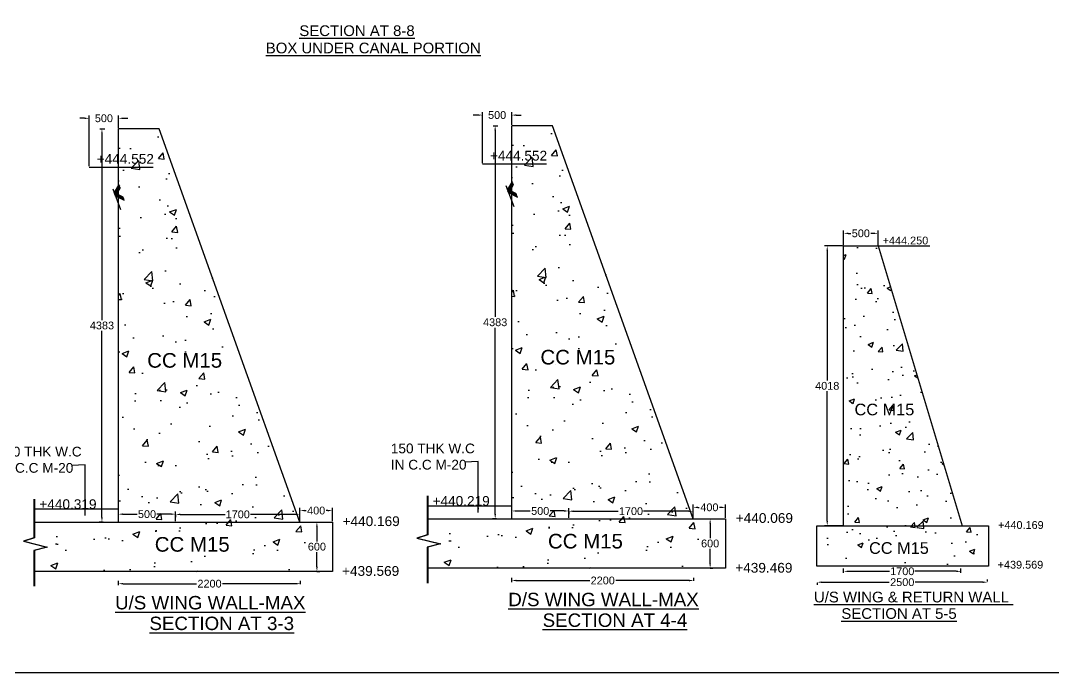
# Model space of a CAD drawing. Header units: metres. Extents: x 450 to 11487, y 479 to 10656.
# Drawn here: x 1599.9 to 1666.3, y 571.9 to 613.8 of the extents above; entities that cross this region are included whole.
import ezdxf

# ---------------------------------------------------------------- set-up
doc = ezdxf.new("R2010")
doc.units = ezdxf.units.M
doc.header["$MEASUREMENT"] = 0
for name, color, linetype in [('DIMENSION', 255, 'Continuous'), ('DRAWING', 7, 'Continuous'), ('TEXT', 255, 'Continuous')]:
    doc.layers.add(name, color=color, linetype=linetype)
doc.styles.get("Standard").update_dxf_attribs({"font": 'arial.ttf'})
doc.dimstyles.get("Standard").update_dxf_attribs({"dimtxt": 0.5, "dimasz": 0.3, "dimexe": 0.18, "dimexo": 0.0625, "dimgap": 0.09, "dimtad": 0, "dimtih": 1, "dimtoh": 1, "dimdec": 4, "dimzin": 0, "dimdsep": 46, "dimtxsty": 'Standard', "dimcen": 0.09, "dimadec": 0, "dimazin": 0, "dimtfac": 1, "dimtdec": 4, "dimtofl": 0, "dimtmove": 0, "dimatfit": 3, "dimfxl": 1, "dimtolj": 1, "dimtzin": 0, "dimarcsym": 0})

# ---------------------------------------------------------------- blocks, each defined once
blk = doc.blocks.new('*D71')
at = {"layer": 'Defpoints', "color": 0, "ltscale": 0.1, "transparency": 16777216}
for p in [(1604.359, 607.547), (1606.233, 606.86), (1604.359, 604.405)]:
    blk.add_point(p, dxfattribs=at)
at = {"layer": 'DIMENSION', "color": 0, "lineweight": -2, "ltscale": 0.1, "transparency": 16777216}
for p, q in [((1604.059, 607.547), (1603.759, 607.547)), ((1604.359, 604.468), (1604.359, 607.727)), ((1606.233, 606.923), (1606.233, 607.727)), ((1606.533, 607.547), (1606.833, 607.547))]:
    blk.add_line(p, q, dxfattribs=at)
at = {"layer": 'DIMENSION', "color": 0, "ltscale": 0.1, "transparency": 16777216}
for points in [[(1604.059, 607.597), (1604.059, 607.497), (1604.359, 607.547)], [(1606.533, 607.597), (1606.533, 607.497), (1606.233, 607.547)]]:
    blk.add_solid(points, dxfattribs=at)
at = {"layer": 'DIMENSION', "color": 0, "ltscale": 0.1, "transparency": 16777216, "insert": (1605.296, 607.547), "char_height": 0.5, "attachment_point": 5}
blk.add_mtext('\\A1;500', dxfattribs=at)
blk = doc.blocks.new('*D72')
at = {"layer": 'Defpoints', "color": 0, "ltscale": 0.1, "transparency": 16777216}
for p in [(1604.983, 606.86), (1605.171, 581.59), (1605.318, 581.59)]:
    blk.add_point(p, dxfattribs=at)
at = {"layer": 'DIMENSION', "color": 0, "lineweight": -2, "ltscale": 0.1, "transparency": 16777216}
for p, q in [((1605.045, 606.86), (1605.351, 606.86)), ((1605.171, 606.56), (1605.171, 594.571)), ((1605.171, 581.89), (1605.171, 593.88)), ((1605.256, 581.59), (1604.991, 581.59))]:
    blk.add_line(p, q, dxfattribs=at)
at = {"layer": 'DIMENSION', "color": 0, "ltscale": 0.1, "transparency": 16777216}
for points in [[(1605.121, 606.56), (1605.221, 606.56), (1605.171, 606.86)], [(1605.121, 581.89), (1605.221, 581.89), (1605.171, 581.59)]]:
    blk.add_solid(points, dxfattribs=at)
at = {"layer": 'DIMENSION', "color": 0, "ltscale": 0.1, "transparency": 16777216, "insert": (1605.171, 594.225), "char_height": 0.5, "attachment_point": 5}
blk.add_mtext('\\A1;4383', dxfattribs=at)
blk = doc.blocks.new('*D73')
at = {"layer": 'Defpoints', "color": 0, "ltscale": 0.1, "transparency": 16777216}
for p in [(1619.988, 582.326), (1617.901, 581.59), (1619.988, 581.59)]:
    blk.add_point(p, dxfattribs=at)
at = {"layer": 'DIMENSION', "color": 0, "lineweight": -2, "ltscale": 0.1, "transparency": 16777216}
for p, q in [((1617.901, 581.652), (1617.901, 582.506)), ((1618.201, 582.326), (1618.293, 582.326)), ((1619.688, 582.326), (1619.596, 582.326)), ((1619.988, 581.652), (1619.988, 582.506))]:
    blk.add_line(p, q, dxfattribs=at)
at = {"layer": 'DIMENSION', "color": 0, "ltscale": 0.1, "transparency": 16777216}
for points in [[(1618.201, 582.376), (1618.201, 582.276), (1617.901, 582.326)], [(1619.688, 582.376), (1619.688, 582.276), (1619.988, 582.326)]]:
    blk.add_solid(points, dxfattribs=at)
at = {"layer": 'DIMENSION', "color": 0, "ltscale": 0.1, "transparency": 16777216, "insert": (1618.944, 582.326), "char_height": 0.5, "attachment_point": 5}
blk.add_mtext('\\A1;400', dxfattribs=at)
blk = doc.blocks.new('*D74')
at = {"layer": 'Defpoints', "color": 0, "ltscale": 0.1, "transparency": 16777216}
for p in [(1618.931, 581.59), (1618.931, 578.416), (1618.991, 578.416)]:
    blk.add_point(p, dxfattribs=at)
at = {"layer": 'DIMENSION', "color": 0, "lineweight": -2, "ltscale": 0.1, "transparency": 16777216}
for p, q in [((1618.991, 581.29), (1618.991, 580.348)), ((1618.994, 581.59), (1619.171, 581.59)), ((1618.991, 578.716), (1618.991, 579.657)), ((1618.994, 578.416), (1619.171, 578.416))]:
    blk.add_line(p, q, dxfattribs=at)
at = {"layer": 'DIMENSION', "color": 0, "ltscale": 0.1, "transparency": 16777216}
for points in [[(1618.941, 581.29), (1619.041, 581.29), (1618.991, 581.59)], [(1618.941, 578.716), (1619.041, 578.716), (1618.991, 578.416)]]:
    blk.add_solid(points, dxfattribs=at)
at = {"layer": 'DIMENSION', "color": 0, "ltscale": 0.1, "transparency": 16777216, "insert": (1618.991, 580.003), "char_height": 0.5, "attachment_point": 5}
blk.add_mtext('\\A1;600', dxfattribs=at)
blk = doc.blocks.new('*D70')
at = {"layer": 'Defpoints', "color": 0, "ltscale": 0.1, "transparency": 16777216}
for p in [(1606.233, 577.461), (1617.941, 577.624), (1617.941, 577.536)]:
    blk.add_point(p, dxfattribs=at)
at = {"layer": 'DIMENSION', "color": 0, "lineweight": -2, "ltscale": 0.1, "transparency": 16777216}
for p, q in [((1606.233, 577.524), (1606.233, 577.804)), ((1617.941, 577.599), (1617.941, 577.804)), ((1606.533, 577.624), (1611.247, 577.624)), ((1617.641, 577.624), (1612.927, 577.624))]:
    blk.add_line(p, q, dxfattribs=at)
at = {"layer": 'DIMENSION', "color": 0, "ltscale": 0.1, "transparency": 16777216}
for points in [[(1606.533, 577.674), (1606.533, 577.574), (1606.233, 577.624)], [(1617.641, 577.674), (1617.641, 577.574), (1617.941, 577.624)]]:
    blk.add_solid(points, dxfattribs=at)
at = {"layer": 'DIMENSION', "color": 0, "ltscale": 0.1, "transparency": 16777216, "insert": (1612.087, 577.624), "char_height": 0.5, "attachment_point": 5}
blk.add_mtext('\\A1;2200', dxfattribs=at)
blk = doc.blocks.new('*D75')
at = {"layer": 'Defpoints', "color": 0, "ltscale": 0.1, "transparency": 16777216}
for p in [(1609.9, 582.095), (1606.233, 581.59), (1609.9, 581.59)]:
    blk.add_point(p, dxfattribs=at)
at = {"layer": 'DIMENSION', "color": 0, "lineweight": -2, "ltscale": 0.1, "transparency": 16777216}
for p, q in [((1606.233, 581.652), (1606.233, 582.275)), ((1606.533, 582.095), (1607.425, 582.095)), ((1609.6, 582.095), (1608.708, 582.095)), ((1609.9, 581.652), (1609.9, 582.275))]:
    blk.add_line(p, q, dxfattribs=at)
at = {"layer": 'DIMENSION', "color": 0, "ltscale": 0.1, "transparency": 16777216}
for points in [[(1606.533, 582.145), (1606.533, 582.045), (1606.233, 582.095)], [(1609.6, 582.145), (1609.6, 582.045), (1609.9, 582.095)]]:
    blk.add_solid(points, dxfattribs=at)
at = {"layer": 'DIMENSION', "color": 0, "ltscale": 0.1, "transparency": 16777216, "insert": (1608.067, 582.095), "char_height": 0.5, "attachment_point": 5}
blk.add_mtext('\\A1;500', dxfattribs=at)
blk = doc.blocks.new('*D76')
at = {"layer": 'Defpoints', "color": 0, "ltscale": 0.1, "transparency": 16777216}
for p in [(1609.9, 582.095), (1617.901, 582.079), (1617.901, 582.079)]:
    blk.add_point(p, dxfattribs=at)
at = {"layer": 'DIMENSION', "color": 0, "lineweight": -2, "ltscale": 0.1, "transparency": 16777216}
for p, q in [((1609.9, 582.033), (1609.9, 581.899)), ((1610.2, 582.079), (1613.088, 582.079)), ((1617.601, 582.079), (1614.713, 582.079)), ((1617.901, 582.142), (1617.901, 582.259))]:
    blk.add_line(p, q, dxfattribs=at)
at = {"layer": 'DIMENSION', "color": 0, "ltscale": 0.1, "transparency": 16777216}
for points in [[(1610.2, 582.129), (1610.2, 582.029), (1609.9, 582.079)], [(1617.601, 582.129), (1617.601, 582.029), (1617.901, 582.079)]]:
    blk.add_solid(points, dxfattribs=at)
at = {"layer": 'DIMENSION', "color": 0, "ltscale": 0.1, "transparency": 16777216, "insert": (1613.901, 582.079), "char_height": 0.5, "attachment_point": 5}
blk.add_mtext('\\A1;1700', dxfattribs=at)
blk = doc.blocks.new('*D79')
at = {"layer": 'Defpoints', "color": 0, "ltscale": 0.1, "transparency": 16777216}
for p in [(1629.64, 607.753), (1631.514, 607.066), (1629.64, 604.611)]:
    blk.add_point(p, dxfattribs=at)
at = {"layer": 'DIMENSION', "color": 0, "lineweight": -2, "ltscale": 0.1, "transparency": 16777216}
for p, q in [((1629.34, 607.753), (1629.04, 607.753)), ((1629.64, 604.673), (1629.64, 607.933)), ((1631.514, 607.128), (1631.514, 607.933)), ((1631.814, 607.753), (1632.114, 607.753))]:
    blk.add_line(p, q, dxfattribs=at)
at = {"layer": 'DIMENSION', "color": 0, "ltscale": 0.1, "transparency": 16777216}
for points in [[(1629.34, 607.803), (1629.34, 607.703), (1629.64, 607.753)], [(1631.814, 607.803), (1631.814, 607.703), (1631.514, 607.753)]]:
    blk.add_solid(points, dxfattribs=at)
at = {"layer": 'DIMENSION', "color": 0, "ltscale": 0.1, "transparency": 16777216, "insert": (1630.577, 607.753), "char_height": 0.5, "attachment_point": 5}
blk.add_mtext('\\A1;500', dxfattribs=at)
blk = doc.blocks.new('*D80')
at = {"layer": 'Defpoints', "color": 0, "ltscale": 0.1, "transparency": 16777216}
for p in [(1630.264, 607.066), (1630.452, 581.795), (1630.599, 581.795)]:
    blk.add_point(p, dxfattribs=at)
at = {"layer": 'DIMENSION', "color": 0, "lineweight": -2, "ltscale": 0.1, "transparency": 16777216}
for p, q in [((1630.326, 607.066), (1630.632, 607.066)), ((1630.452, 606.766), (1630.452, 594.776)), ((1630.452, 582.095), (1630.452, 594.085)), ((1630.537, 581.795), (1630.272, 581.795))]:
    blk.add_line(p, q, dxfattribs=at)
at = {"layer": 'DIMENSION', "color": 0, "ltscale": 0.1, "transparency": 16777216}
for points in [[(1630.402, 606.766), (1630.502, 606.766), (1630.452, 607.066)], [(1630.402, 582.095), (1630.502, 582.095), (1630.452, 581.795)]]:
    blk.add_solid(points, dxfattribs=at)
at = {"layer": 'DIMENSION', "color": 0, "ltscale": 0.1, "transparency": 16777216, "insert": (1630.452, 594.43), "char_height": 0.5, "attachment_point": 5}
blk.add_mtext('\\A1;4383', dxfattribs=at)
blk = doc.blocks.new('*D81')
at = {"layer": 'Defpoints', "color": 0, "ltscale": 0.1, "transparency": 16777216}
for p in [(1645.269, 582.532), (1643.182, 581.795), (1645.269, 581.795)]:
    blk.add_point(p, dxfattribs=at)
at = {"layer": 'DIMENSION', "color": 0, "lineweight": -2, "ltscale": 0.1, "transparency": 16777216}
for p, q in [((1643.182, 581.858), (1643.182, 582.712)), ((1643.482, 582.532), (1643.574, 582.532)), ((1644.969, 582.532), (1644.877, 582.532)), ((1645.269, 581.858), (1645.269, 582.712))]:
    blk.add_line(p, q, dxfattribs=at)
at = {"layer": 'DIMENSION', "color": 0, "ltscale": 0.1, "transparency": 16777216}
for points in [[(1643.482, 582.582), (1643.482, 582.482), (1643.182, 582.532)], [(1644.969, 582.582), (1644.969, 582.482), (1645.269, 582.532)]]:
    blk.add_solid(points, dxfattribs=at)
at = {"layer": 'DIMENSION', "color": 0, "ltscale": 0.1, "transparency": 16777216, "insert": (1644.225, 582.532), "char_height": 0.5, "attachment_point": 5}
blk.add_mtext('\\A1;400', dxfattribs=at)
blk = doc.blocks.new('*D82')
at = {"layer": 'Defpoints', "color": 0, "ltscale": 0.1, "transparency": 16777216}
for p in [(1644.212, 581.795), (1644.212, 578.621), (1644.272, 578.621)]:
    blk.add_point(p, dxfattribs=at)
at = {"layer": 'DIMENSION', "color": 0, "lineweight": -2, "ltscale": 0.1, "transparency": 16777216}
for p, q in [((1644.275, 581.795), (1644.452, 581.795)), ((1644.272, 581.495), (1644.272, 580.553)), ((1644.272, 578.921), (1644.272, 579.863)), ((1644.275, 578.621), (1644.452, 578.621))]:
    blk.add_line(p, q, dxfattribs=at)
at = {"layer": 'DIMENSION', "color": 0, "ltscale": 0.1, "transparency": 16777216}
for points in [[(1644.222, 581.495), (1644.322, 581.495), (1644.272, 581.795)], [(1644.222, 578.921), (1644.322, 578.921), (1644.272, 578.621)]]:
    blk.add_solid(points, dxfattribs=at)
at = {"layer": 'DIMENSION', "color": 0, "ltscale": 0.1, "transparency": 16777216, "insert": (1644.272, 580.208), "char_height": 0.5, "attachment_point": 5}
blk.add_mtext('\\A1;600', dxfattribs=at)
blk = doc.blocks.new('*D77')
at = {"layer": 'Defpoints', "color": 0, "ltscale": 0.1, "transparency": 16777216}
for p in [(1631.514, 577.666), (1643.222, 577.829), (1643.222, 577.742)]:
    blk.add_point(p, dxfattribs=at)
at = {"layer": 'DIMENSION', "color": 0, "lineweight": -2, "ltscale": 0.1, "transparency": 16777216}
for p, q in [((1631.514, 577.729), (1631.514, 578.009)), ((1631.814, 577.829), (1636.528, 577.829)), ((1642.922, 577.829), (1638.208, 577.829)), ((1643.222, 577.804), (1643.222, 578.009))]:
    blk.add_line(p, q, dxfattribs=at)
at = {"layer": 'DIMENSION', "color": 0, "ltscale": 0.1, "transparency": 16777216}
for points in [[(1631.814, 577.879), (1631.814, 577.779), (1631.514, 577.829)], [(1642.922, 577.879), (1642.922, 577.779), (1643.222, 577.829)]]:
    blk.add_solid(points, dxfattribs=at)
at = {"layer": 'DIMENSION', "color": 0, "ltscale": 0.1, "transparency": 16777216, "insert": (1637.368, 577.829), "char_height": 0.5, "attachment_point": 5}
blk.add_mtext('\\A1;2200', dxfattribs=at)
blk = doc.blocks.new('*D83')
at = {"layer": 'Defpoints', "color": 0, "ltscale": 0.1, "transparency": 16777216}
for p in [(1635.181, 582.3), (1631.514, 581.795), (1635.181, 581.795)]:
    blk.add_point(p, dxfattribs=at)
at = {"layer": 'DIMENSION', "color": 0, "lineweight": -2, "ltscale": 0.1, "transparency": 16777216}
for p, q in [((1631.514, 581.858), (1631.514, 582.48)), ((1631.814, 582.3), (1632.706, 582.3)), ((1634.881, 582.3), (1633.989, 582.3)), ((1635.181, 581.858), (1635.181, 582.48))]:
    blk.add_line(p, q, dxfattribs=at)
at = {"layer": 'DIMENSION', "color": 0, "ltscale": 0.1, "transparency": 16777216}
for points in [[(1631.814, 582.35), (1631.814, 582.25), (1631.514, 582.3)], [(1634.881, 582.35), (1634.881, 582.25), (1635.181, 582.3)]]:
    blk.add_solid(points, dxfattribs=at)
at = {"layer": 'DIMENSION', "color": 0, "ltscale": 0.1, "transparency": 16777216, "insert": (1633.348, 582.3), "char_height": 0.5, "attachment_point": 5}
blk.add_mtext('\\A1;500', dxfattribs=at)
blk = doc.blocks.new('*D78')
at = {"layer": 'Defpoints', "color": 0, "ltscale": 0.1, "transparency": 16777216}
for p in [(1635.181, 582.3), (1643.182, 582.285), (1643.182, 582.285)]:
    blk.add_point(p, dxfattribs=at)
at = {"layer": 'DIMENSION', "color": 0, "lineweight": -2, "ltscale": 0.1, "transparency": 16777216}
for p, q in [((1635.481, 582.285), (1638.369, 582.285)), ((1642.882, 582.285), (1639.994, 582.285)), ((1643.182, 582.347), (1643.182, 582.465)), ((1635.181, 582.238), (1635.181, 582.105))]:
    blk.add_line(p, q, dxfattribs=at)
at = {"layer": 'DIMENSION', "color": 0, "ltscale": 0.1, "transparency": 16777216}
for points in [[(1635.481, 582.335), (1635.481, 582.235), (1635.181, 582.285)], [(1642.882, 582.335), (1642.882, 582.235), (1643.182, 582.285)]]:
    blk.add_solid(points, dxfattribs=at)
at = {"layer": 'DIMENSION', "color": 0, "ltscale": 0.1, "transparency": 16777216, "insert": (1639.182, 582.285), "char_height": 0.5, "attachment_point": 5}
blk.add_mtext('\\A1;1700', dxfattribs=at)
blk = doc.blocks.new('*D84')
at = {"layer": 'Defpoints', "color": 0, "ltscale": 0.1, "transparency": 16777216}
for p in [(1660.396, 578.42), (1652.854, 578.266), (1660.396, 578.266)]:
    blk.add_point(p, dxfattribs=at)
at = {"layer": 'DIMENSION', "color": 0, "lineweight": -2, "ltscale": 0.1, "transparency": 16777216}
for p, q in [((1652.854, 578.329), (1652.854, 578.6)), ((1653.154, 578.42), (1655.813, 578.42)), ((1660.096, 578.42), (1657.437, 578.42)), ((1660.396, 578.329), (1660.396, 578.6))]:
    blk.add_line(p, q, dxfattribs=at)
at = {"layer": 'DIMENSION', "color": 0, "ltscale": 0.1, "transparency": 16777216}
for points in [[(1653.154, 578.47), (1653.154, 578.37), (1652.854, 578.42)], [(1660.096, 578.47), (1660.096, 578.37), (1660.396, 578.42)]]:
    blk.add_solid(points, dxfattribs=at)
at = {"layer": 'DIMENSION', "color": 0, "ltscale": 0.1, "transparency": 16777216, "insert": (1656.625, 578.42), "char_height": 0.5, "attachment_point": 5}
blk.add_mtext('\\A1;1700', dxfattribs=at)
blk = doc.blocks.new('*D85')
at = {"layer": 'Defpoints', "color": 0, "ltscale": 0.1, "transparency": 16777216}
for p in [(1651.146, 577.733), (1662.103, 577.721), (1662.103, 577.709)]:
    blk.add_point(p, dxfattribs=at)
at = {"layer": 'DIMENSION', "color": 0, "lineweight": -2, "ltscale": 0.1, "transparency": 16777216}
for p, q in [((1651.146, 577.671), (1651.146, 577.541)), ((1651.446, 577.721), (1655.785, 577.721)), ((1661.803, 577.721), (1657.465, 577.721)), ((1662.103, 577.772), (1662.103, 577.901))]:
    blk.add_line(p, q, dxfattribs=at)
at = {"layer": 'DIMENSION', "color": 0, "ltscale": 0.1, "transparency": 16777216}
for points in [[(1651.446, 577.771), (1651.446, 577.671), (1651.146, 577.721)], [(1661.803, 577.771), (1661.803, 577.671), (1662.103, 577.721)]]:
    blk.add_solid(points, dxfattribs=at)
at = {"layer": 'DIMENSION', "color": 0, "ltscale": 0.1, "transparency": 16777216, "insert": (1656.625, 577.721), "char_height": 0.5, "attachment_point": 5}
blk.add_mtext('\\A1;2500', dxfattribs=at)
blk = doc.blocks.new('*D86')
at = {"layer": 'Defpoints', "color": 0, "ltscale": 0.1, "transparency": 16777216}
for p in [(1652.855, 600.15), (1652.855, 599.337), (1655.066, 599.337)]:
    blk.add_point(p, dxfattribs=at)
at = {"layer": 'DIMENSION', "color": 0, "lineweight": -2, "ltscale": 0.1, "transparency": 16777216}
for p, q in [((1652.855, 599.4), (1652.855, 600.33)), ((1655.066, 599.4), (1655.066, 600.33)), ((1653.155, 600.15), (1653.319, 600.15)), ((1654.766, 600.15), (1654.602, 600.15))]:
    blk.add_line(p, q, dxfattribs=at)
at = {"layer": 'DIMENSION', "color": 0, "ltscale": 0.1, "transparency": 16777216}
for points in [[(1653.155, 600.2), (1653.155, 600.1), (1652.855, 600.15)], [(1654.766, 600.2), (1654.766, 600.1), (1655.066, 600.15)]]:
    blk.add_solid(points, dxfattribs=at)
at = {"layer": 'DIMENSION', "color": 0, "ltscale": 0.1, "transparency": 16777216, "insert": (1653.961, 600.15), "char_height": 0.5, "attachment_point": 5}
blk.add_mtext('\\A1;500', dxfattribs=at)
blk = doc.blocks.new('*D87')
at = {"layer": 'Defpoints', "color": 0, "ltscale": 0.1, "transparency": 16777216}
for p in [(1652.855, 599.337), (1651.801, 581.351), (1652.855, 581.351)]:
    blk.add_point(p, dxfattribs=at)
at = {"layer": 'DIMENSION', "color": 0, "lineweight": -2, "ltscale": 0.1, "transparency": 16777216}
for p, q in [((1652.793, 599.337), (1651.621, 599.337)), ((1651.801, 599.037), (1651.801, 590.689)), ((1651.801, 581.651), (1651.801, 589.999)), ((1652.793, 581.351), (1651.621, 581.351))]:
    blk.add_line(p, q, dxfattribs=at)
at = {"layer": 'DIMENSION', "color": 0, "ltscale": 0.1, "transparency": 16777216}
for points in [[(1651.751, 599.037), (1651.851, 599.037), (1651.801, 599.337)], [(1651.751, 581.651), (1651.851, 581.651), (1651.801, 581.351)]]:
    blk.add_solid(points, dxfattribs=at)
at = {"layer": 'DIMENSION', "color": 0, "ltscale": 0.1, "transparency": 16777216, "insert": (1651.801, 590.344), "char_height": 0.5, "attachment_point": 5}
blk.add_mtext('\\A1;4018', dxfattribs=at)

msp = doc.modelspace()

# ---------------------------------------------------------------- hatches: boundary and pattern name
at = {"layer": 'DIMENSION', "ltscale": 0.1}
h = msp.add_hatch(dxfattribs=at)
h.set_pattern_fill('AR-CONC', scale=0.62692)
h.set_pattern_definition([(50, (-56.36, -177.269), (4.496644, -0.3934054), [0.47019, -5.172086]), (355, (-56.36, -177.269), (-0.869859, 4.715639), [0.376152, -4.137669]), (100.45144, (-55.9852, -177.302), (3.626785, 4.322234), [0.3996, -4.395597]), (46.1842, (-56.36, -176.015), (6.690744, -1.037673), [0.705284, -7.75813]), (96.63564, (-55.8024, -176.1017), (5.859578, 6.10694), [0.5994, -6.5934]), (351.18416, (-56.36, -176.015), (5.859578, 6.10694), [0.564228, -6.206503]), (21, (-55.733, -176.3286), (3.742127, -2.5240964), [0.47019, -5.172086]), (326, (-55.733, -176.3286), (1.525391, 4.546107), [0.376152, -4.137669]), (71.45144, (-55.421, -176.539), (5.267518, 2.022011), [0.3996, -4.395597]), (37.5, (-56.36, -177.269), (0.0762325, 2.0869766), [0, -4.0875153, 0, -4.2003608, 0, -4.1533418]), (7.5, (-56.36, -177.269), (1.6492343, 2.472644), [0, -2.3948326, 0, -3.9934773, 0, -1.5829718]), (327.5, (-57.758, -177.269), (3.346637, -0.1414009), [0, -1.5672988, 0, -4.8899723, 0, -6.488617]), (317.5, (-58.385, -177.269), (3.656108, 0.6275777), [0, -2.0374884, 0, -3.247443, 0, -4.6078585])])
h.paths.add_polyline_path([(1608.85864, 606.86046), (1606.23321, 606.86046), (1606.23321, 581.58974), (1617.90127, 581.58974)])
h.paths.add_polyline_path([(1619.98753, 581.58974), (1600.83635, 581.58974), (1600.83635, 580.57067), (1600.17799, 580.35431), (1601.67396, 579.98058), (1600.83635, 579.76422), (1600.83635, 578.41568), (1619.98753, 578.41568)])
h.paths.add_polyline_path([(1607.77921, 590.98382), (1613.0674, 590.98382), (1613.0674, 592.92166), (1607.77921, 592.92166)], flags=24)
h.paths.add_polyline_path([(1618.46154, 579.61245), (1619.52637, 579.61245), (1619.52637, 580.38759), (1618.46154, 580.38759)], flags=24)
h.paths.add_polyline_path([(1608.26577, 579.15361), (1613.55396, 579.15361), (1613.55396, 581.09146), (1608.26577, 581.09146)], flags=24)
h = msp.add_hatch(dxfattribs=at)
h.set_pattern_fill('AR-CONC', scale=0.62692)
h.set_pattern_definition([(50, (-31.079, -177.0637), (4.496644, -0.3934054), [0.47019, -5.172086]), (355, (-31.079, -177.0637), (-0.869859, 4.715639), [0.376152, -4.137669]), (100.45144, (-30.7042, -177.0965), (3.626785, 4.322234), [0.3996, -4.395597]), (46.1842, (-31.079, -175.81), (6.690744, -1.037673), [0.705284, -7.75813]), (96.63564, (-30.5214, -175.8963), (5.859578, 6.10694), [0.5994, -6.5934]), (351.18416, (-31.079, -175.81), (5.859578, 6.10694), [0.564228, -6.206503]), (21, (-30.452, -176.1233), (3.742127, -2.5240964), [0.47019, -5.172086]), (326, (-30.452, -176.1233), (1.525391, 4.546107), [0.376152, -4.137669]), (71.45144, (-30.14, -176.3337), (5.267518, 2.022011), [0.3996, -4.395597]), (37.5, (-31.079, -177.0637), (0.0762325, 2.0869766), [0, -4.0875153, 0, -4.2003608, 0, -4.1533418]), (7.5, (-31.079, -177.0637), (1.6492343, 2.472644), [0, -2.3948326, 0, -3.9934773, 0, -1.5829718]), (327.5, (-32.477, -177.0637), (3.346637, -0.1414009), [0, -1.5672988, 0, -4.8899723, 0, -6.488617]), (317.5, (-33.104, -177.0637), (3.656108, 0.6275777), [0, -2.0374884, 0, -3.247443, 0, -4.6078585])])
h.paths.add_polyline_path([(1634.13964, 607.06577), (1631.51421, 607.06577), (1631.51421, 581.79506), (1643.18227, 581.79506)])
h.paths.add_polyline_path([(1645.26853, 581.79506), (1626.11735, 581.79506), (1626.11735, 580.77599), (1625.45899, 580.55962), (1626.95496, 580.1859), (1626.11735, 579.96953), (1626.11735, 578.621), (1645.26853, 578.621)])
h.paths.add_polyline_path([(1633.06021, 591.18913), (1638.3484, 591.18913), (1638.3484, 593.12698), (1633.06021, 593.12698)], flags=24)
h.paths.add_polyline_path([(1643.74254, 579.81776), (1644.80736, 579.81776), (1644.80736, 580.5929), (1643.74254, 580.5929)], flags=24)
h.paths.add_polyline_path([(1633.54677, 579.35893), (1638.83496, 579.35893), (1638.83496, 581.29677), (1633.54677, 581.29677)], flags=24)
at = {"layer": 'DRAWING', "ltscale": 0.1}
h = msp.add_hatch(dxfattribs=at)
h.set_pattern_fill('AR-CONC', scale=0.5)
h.set_pattern_definition([(50, (286.8926, -24.1008), (3.586301, -0.3137607), [0.375, -4.125]), (355, (286.8926, -24.101), (-0.693757, 3.760961), [0.3, -3.3]), (100.45144, (287.1915, -24.127), (2.892544, 3.4472), [0.318701, -3.5057106]), (46.1842, (286.8926, -23.101), (5.336207, -0.827596), [0.5625, -6.1875]), (96.63564, (287.3373, -23.17), (4.67331, 4.870593), [0.478052, -5.258569]), (351.18416, (286.8926, -23.101), (4.67331, 4.870593), [0.45, -4.95]), (21, (287.3926, -23.3508), (2.984535, -2.0130945), [0.375, -4.125]), (326, (287.3926, -23.351), (1.216577, 3.62575), [0.3, -3.3]), (71.45144, (287.6413, -23.5186), (4.201112, 1.612656), [0.318701, -3.5057106]), (37.5, (286.8926, -24.1008), (0.0607993, 1.6644693), [0, -3.26, 0, -3.35, 0, -3.3125]), (7.5, (286.8926, -24.1008), (1.3153477, 1.9720586), [0, -1.91, 0, -3.185, 0, -1.2625]), (327.5, (285.7776, -24.1008), (2.6691122, -0.1127744), [0, -1.25, 0, -3.9, 0, -5.175]), (317.5, (285.2776, -24.1008), (2.915931, 0.500525), [0, -1.625, 0, -2.59, 0, -3.675])])
h.paths.add_polyline_path([(1655.0662, 599.33714), (1652.85501, 599.33714), (1652.85501, 581.35104), (1660.48486, 581.35104)])
h.paths.add_polyline_path([(1662.16132, 581.35104), (1651.13782, 581.35104), (1651.13782, 578.74541), (1662.16132, 578.74541)])
h.paths.add_polyline_path([(1653.3164, 588.02607), (1657.534, 588.02607), (1657.534, 589.5716), (1653.3164, 589.5716)], flags=24)
h.paths.add_polyline_path([(1654.25083, 579.12), (1658.46843, 579.12), (1658.46843, 580.66553), (1654.25083, 580.66553)], flags=24)

# ---------------------------------------------------------------- linework, layer by layer
for points in [[(1566.46364, 571.92447), (1769.11442, 571.92447), (1769.11442, 663.08157), (1566.46364, 663.08157)], [(1651.13782, 581.35104), (1662.16132, 581.35104), (1662.16132, 578.74541), (1651.13782, 578.74541)]]:
    msp.add_lwpolyline(points, close=True, dxfattribs=at)
for points in [[(1606.23321, 581.58974), (1606.23321, 606.86046)], [(1617.90127, 581.58974), (1608.85864, 606.86046), (1606.23321, 606.86046)], [(1631.51421, 581.79506), (1631.51421, 607.06577)], [(1643.18227, 581.79506), (1634.13964, 607.06577), (1631.51421, 607.06577)], [(1604.35921, 604.40536), (1608.47239, 604.40536)], [(1629.64021, 604.61067), (1633.75339, 604.61067)], [(1605.8597, 603.02052), (1606.36079, 601.67484)], [(1605.96249, 602.74449), (1606.28038, 603.30339)], [(1605.97728, 602.70477), (1606.29517, 603.26367)], [(1605.99438, 602.65884), (1606.31227, 603.21775)], [(1606.00761, 602.6233), (1606.3255, 603.18221)], [(1606.02491, 602.57686), (1606.3428, 603.13576)], [(1606.03966, 602.53723), (1606.35756, 603.09613)], [(1631.1407, 603.22584), (1631.64179, 601.88016)], [(1631.22553, 602.99803), (1631.79403, 602.71369)], [(1631.24349, 602.9498), (1631.56138, 603.50871)], [(1631.24812, 602.93735), (1631.81663, 602.65301)], [(1631.25828, 602.91008), (1631.57617, 603.46899)], [(1631.2646, 602.8931), (1631.83311, 602.60876)], [(1631.27538, 602.86416), (1631.59327, 603.42306)], [(1631.28861, 602.82862), (1631.6065, 603.38752)], [(1631.30591, 602.78217), (1631.6238, 603.34108)], [(1631.32066, 602.74254), (1631.63855, 603.30145)], [(1605.94453, 602.79271), (1606.51303, 602.50838)], [(1605.96713, 602.73203), (1606.53563, 602.4477)], [(1605.9836, 602.68778), (1606.55211, 602.40345)], [(1605.99893, 602.64663), (1606.56743, 602.36229)], [(1606.01412, 602.60581), (1606.58263, 602.32148)], [(1606.02928, 602.5651), (1606.59779, 602.28077)], [(1631.27993, 602.85194), (1631.84843, 602.56761)], [(1631.29512, 602.81113), (1631.86363, 602.52679)], [(1631.31028, 602.77042), (1631.87879, 602.48608)], [(1652.85501, 581.35104), (1652.85501, 599.33714), (1658.40546, 599.33714)], [(1655.0662, 599.33714), (1660.48486, 581.35104)], [(1600.79059, 583.06782), (1600.79059, 581.58974), (1600.79059, 580.57067), (1600.13223, 580.35431), (1601.6282, 579.98058), (1600.79059, 579.76422)], [(1600.83635, 583.06782), (1600.83635, 581.58974), (1600.83635, 580.57067), (1600.17799, 580.35431), (1601.67396, 579.98058), (1600.83635, 579.76422)], [(1626.07159, 583.27314), (1626.07159, 581.79506), (1626.07159, 580.77599), (1625.41323, 580.55962), (1626.9092, 580.1859), (1626.07159, 579.96953)], [(1626.11735, 583.27314), (1626.11735, 581.79506), (1626.11735, 580.77599), (1625.45899, 580.55962), (1626.95496, 580.1859), (1626.11735, 579.96953)], [(1606.23321, 582.41249), (1600.83635, 582.41249)], [(1631.51421, 582.61781), (1626.11735, 582.61781)], [(1626.11735, 580.77599), (1626.11735, 581.79506), (1645.26853, 581.79506), (1645.26853, 578.621), (1626.11735, 578.621), (1626.11735, 579.96953)], [(1600.83635, 580.57067), (1600.83635, 581.58974), (1619.98753, 581.58974), (1619.98753, 578.41568), (1600.83635, 578.41568), (1600.83635, 579.76422)], [(1600.79059, 579.76422), (1600.79059, 577.46339)], [(1600.83635, 579.76422), (1600.83635, 577.46339)], [(1626.07159, 579.96953), (1626.07159, 577.66871)], [(1626.11735, 579.96953), (1626.11735, 577.66871)]]:
    msp.add_lwpolyline(points, dxfattribs=at)

# ---------------------------------------------------------------- texts
at = {"layer": 'TEXT'}
for s, height, p in [('%%USECTION AT 8-8', 0.6875, (1617.8597, 612.83586)), ('%%UBOX UNDER CANAL PORTION', 0.6875, (1615.70276, 611.72347)), ('%%UD/S WING WALL-MAX', 0.8620143, (1631.29507, 576.17755)), ('%%UU/S WING & RETURN WALL ', 0.6875, (1650.94557, 576.4224)), ('%%UU/S WING WALL-MAX', 0.8620143, (1606.01407, 575.97224)), ('%%USECTION AT 4-4', 0.8620143, (1633.50412, 574.84794)), ('%%USECTION AT 5-5', 0.6875, (1652.7074, 575.36197)), ('%%USECTION AT 3-3', 0.8620143, (1608.22312, 574.64262))]:
    msp.add_text(s, height=height, dxfattribs=at).set_placement(p)
at = {"layer": 'TEXT', "attachment_point": 1}
for s, insert, char_height, width in [('+444.552', (1604.83353, 605.252), 0.62692, 3.6437709), ('+444.552', (1630.11453, 605.45731), 0.62692, 3.6437709), ('+444.250', (1655.36359, 599.93936), 0.5, 2.9060914), ('150 THK W.C IN C.C M-20', (1598.46293, 586.42948), 0.6269195, 6.107051), ('150 THK W.C IN C.C M-20', (1623.74393, 586.63479), 0.6269195, 6.107051), ('+440.319', (1601.14515, 583.05201), 0.62692, 3.6437709), ('+440.219', (1626.42615, 583.25733), 0.62692, 3.6437709), ('+440.169', (1620.63967, 581.95691), 0.62692, 3.6437709), ('+440.069', (1645.92067, 582.16222), 0.62692, 3.6437709), ('+440.169', (1662.78358, 581.64698), 0.5, 2.9060914), ('+439.469', (1645.88635, 578.9617), 0.62692, 3.6437709), ('+439.569', (1662.75621, 579.0944), 0.5, 2.9060914), ('+439.569', (1620.60535, 578.75639), 0.62692, 3.6437709)]:
    msp.add_mtext(s, dxfattribs=dict(at, insert=insert, char_height=char_height, width=width))
for insert, char_height in [((1608.07974, 592.45372), 0.940379), ((1633.36074, 592.65903), 0.940379), ((1653.55609, 589.19839), 0.75), ((1608.56629, 580.62352), 0.940379), ((1633.84729, 580.82883), 0.940379), ((1654.49051, 580.29232), 0.75)]:
    msp.add_mtext('CC M15', dxfattribs=dict(at, insert=insert, char_height=char_height))

# ---------------------------------------------------------------- dimensions: what is measured, and where the dimension line sits
at = {"layer": 'DIMENSION', "ltscale": 0.1}
for base, p1, p2, text, picture, middle in [((1604.35921, 607.54733), (1606.23321, 606.86046), (1604.35921, 604.40536), '500', '*D71', (1605.29621, 607.54733)), ((1629.64021, 607.75264), (1631.51421, 607.06577), (1629.64021, 604.61067), '500', '*D79', (1630.57721, 607.75264)), ((1652.85501, 600.14972), (1655.0662, 599.33714), (1652.85501, 599.33714), '500', '*D86', (1653.9606, 600.14972)), ((1609.8999, 582.09511), (1606.23321, 581.58974), (1609.8999, 581.58974), '500', '*D75', (1608.06655, 582.09511)), ((1617.90127, 582.07929), (1609.8999, 582.09511), (1617.90127, 582.07929), '1700', '*D76', (1613.90058, 582.07929)), ((1619.98753, 582.32633), (1617.90127, 581.58974), (1619.98753, 581.58974), '400', '*D73', (1618.9444, 582.32633)), ((1635.1809, 582.30042), (1631.51421, 581.79506), (1635.1809, 581.79506), '500', '*D83', (1633.34755, 582.30042)), ((1643.18227, 582.2846), (1635.1809, 582.30042), (1643.18227, 582.2846), '1700', '*D78', (1639.18158, 582.2846)), ((1645.26853, 582.53165), (1643.18227, 581.79506), (1645.26853, 581.79506), '400', '*D81', (1644.2254, 582.53165)), ((1660.39552, 578.42042), (1652.85389, 578.26639), (1660.39552, 578.26639), '1700', '*D84', (1656.62471, 578.42042)), ((1617.94146, 577.62417), (1606.23321, 577.46111), (1617.94146, 577.53637), '2200', '*D70', (1612.08733, 577.62417)), ((1643.22246, 577.82949), (1631.51421, 577.66642), (1643.22246, 577.74168), '2200', '*D77', (1637.36833, 577.82949)), ((1662.10306, 577.72131), (1651.14635, 577.73316), (1662.10306, 577.70946), '2500', '*D85', (1656.62471, 577.72131))]:
    dim = msp.add_linear_dim(base=base, p1=p1, p2=p2, text=text, dimstyle='Standard', dxfattribs=at)
    dim.commit()
    dim.dimension.update_dxf_attribs({"geometry": picture, "text_midpoint": middle})
for base, p1, p2, text, picture, middle in [((1605.17075, 581.58974), (1604.98295, 606.86046), (1605.3183, 581.58974), '4383', '*D72', (1605.17075, 594.2251)), ((1630.45175, 581.79506), (1630.26395, 607.06577), (1630.5993, 581.79506), '4383', '*D80', (1630.45175, 594.43041)), ((1651.80132, 581.35104), (1652.85501, 599.33714), (1652.85501, 581.35104), '4018', '*D87', (1651.80132, 590.34409)), ((1644.27226, 578.621), (1644.21244, 581.79506), (1644.21244, 578.621), '600', '*D82', (1644.27226, 580.20803)), ((1618.99126, 578.41568), (1618.93144, 581.58974), (1618.93144, 578.41568), '600', '*D74', (1618.99126, 580.00271))]:
    dim = msp.add_linear_dim(base=base, p1=p1, p2=p2, angle=90, text=text, dimstyle='Standard', dxfattribs=at)
    dim.commit()
    dim.dimension.update_dxf_attribs({"geometry": picture, "text_midpoint": middle})

# ---------------------------------------------------------------- leaders
for points in [[(1604.08711, 582.00049), (1604.08711, 585.27468), (1603.22701, 585.23375)], [(1629.36811, 582.2058), (1629.36811, 585.48), (1628.50801, 585.43907)]]:
    msp.add_leader(points, dimstyle='Standard', override={"dimgap": 0.09, "dimtad": 0}, dxfattribs=at)

doc.saveas('drawing.dxf')
